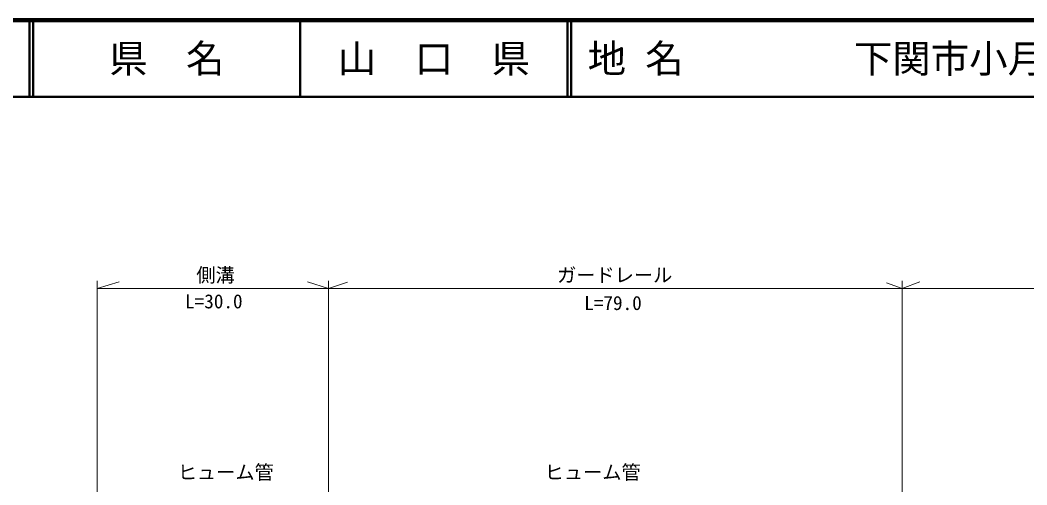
# Model space of a CAD drawing. Units: millimetres, scale not verified, with parts at other scales. Extents: x 39999 to 679983, y 20000 to 379991.
# Drawn here: x 296534 to 427526, y 319528 to 379991 of the extents above; entities that cross this region are included whole.
import ezdxf
from ezdxf.enums import TextEntityAlignment as Align

# ---------------------------------------------------------------- set-up
doc = ezdxf.new("R2010")
doc.units = ezdxf.units.MM
doc.header["$LTSCALE"] = 999.975
for name, color, linetype, lineweight in [('M-STR-HTXT', 7, 'Continuous', 13), ('M-TTL', 2, 'Continuous', 140), ('M-TTL-LINE', 7, 'Continuous', 50)]:
    doc.layers.add(name, color=color, linetype=linetype, lineweight=lineweight)
doc.layers.add('M-TTL-TXT', color=7, linetype='Continuous')
doc.styles.add('ＭＳ ゴシック', font='')
doc.styles.get('ＭＳ ゴシック').set_extended_font_data('MS Gothic')

msp = doc.modelspace()

# ---------------------------------------------------------------- linework, layer by layer
at = {"layer": 'M-STR-HTXT'}
for p, q in [((306556, 279093.8), (306556, 346066)), ((306556, 345066), (309438.4, 345942.7)), ((336677.9, 345066), (333944.4, 345942.7)), ((336677.9, 283008), (336677.9, 346066)), ((336677.9, 345066), (339134.9, 345900.2)), ((411291.3, 297739.2), (411291.3, 346066)), ((411291.3, 345066), (413588.7, 345942.7)), ((306556, 345066), (564987.1, 345066)), ((411291.3, 345066), (409249.1, 345815.1))]:
    msp.add_line(p, q, dxfattribs=at)
at = {"layer": 'M-TTL'}
msp.add_line((679983.2, 379990.6), (39999, 379990.6), dxfattribs=at)
at = {"layer": 'M-TTL-LINE'}
for p, q in [((297742.7, 379990.6), (297742.7, 369990.9)), ((298242.6, 379990.6), (298242.6, 369990.9)), ((332991.8, 379990.6), (332991.8, 369990.9)), ((367740.9, 379990.6), (367740.9, 369990.9)), ((368240.9, 379990.6), (368240.9, 369990.9)), ((39999, 369990.9), (679983.2, 369990.9))]:
    msp.add_line(p, q, dxfattribs=at)

# ---------------------------------------------------------------- texts
at = {"layer": 'M-STR-HTXT', "style": 'ＭＳ ゴシック'}
for s, p in [('側溝', (321956.9, 346825.6)), ('ガードレール', (373894.2, 346825.6)), ('L=79.0', (373674.1, 343189.1))]:
    msp.add_text(s, height=1833, dxfattribs=at).set_placement(p, align=Align.MIDDLE_CENTER)
msp.add_text('L=30.0', height=1833, dxfattribs=at).set_placement((321736.8, 341939.1), align=Align.BOTTOM_CENTER)
for p in [(317038.5, 319703.6), (364782, 319703.6)]:
    msp.add_text('ヒューム管', height=1833, dxfattribs=at).set_placement(p, align=Align.BOTTOM_LEFT)
at = {"layer": 'M-TTL-TXT', "style": 'ＭＳ ゴシック'}
for s, p in [('県\u3000名', (315617.2, 374990.7)), ('山\u3000口\u3000県', (350366.4, 374990.7))]:
    msp.add_text(s, height=3666, dxfattribs=at).set_placement(p, align=Align.MIDDLE_CENTER)
for s, p in [('地 名', (370370.4, 374990.7)), ('下関市小月町', (405013.7, 374990.7))]:
    msp.add_text(s, height=3666, dxfattribs=at).set_placement(p, align=Align.MIDDLE_LEFT)

doc.saveas('drawing.dxf')
